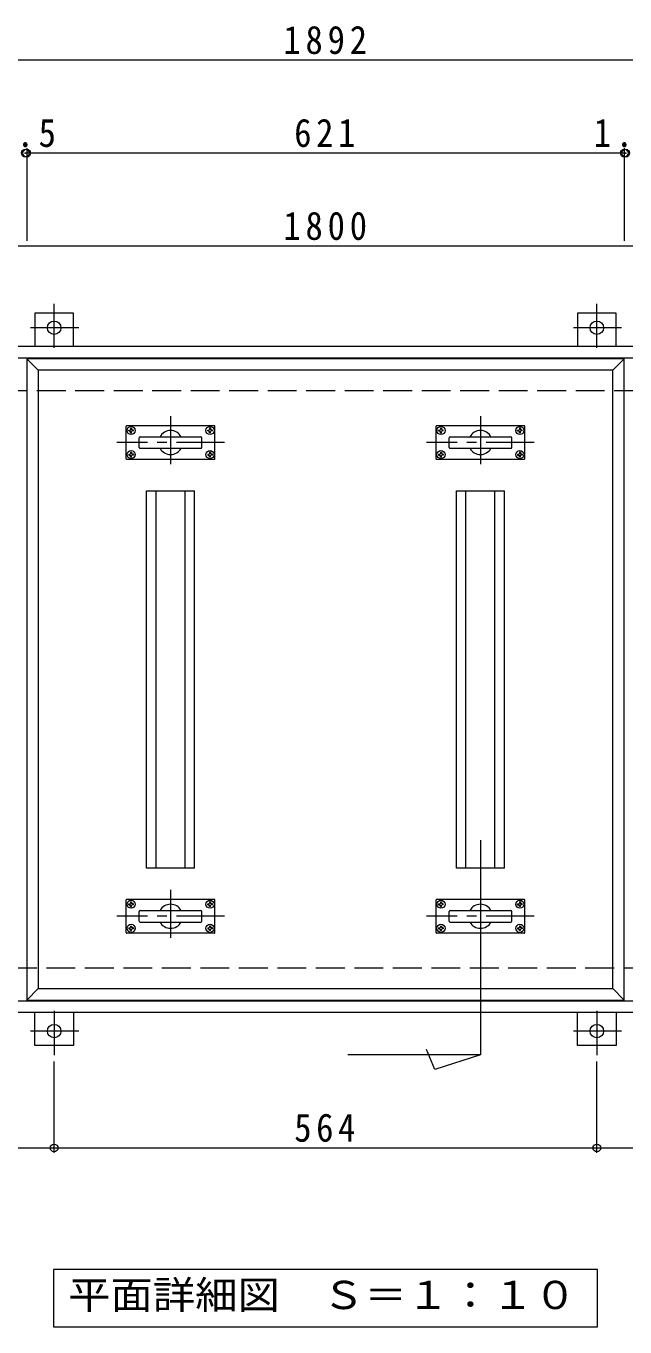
# Model space of a CAD drawing. Units: millimetres at full size, sheet at 1:10. Extents: x -2448 to 2271, y -1952 to 1652.
# Drawn here: x -1471 to -848, y -130 to 1221 of the extents above; entities that cross this region are included whole.
import ezdxf
from ezdxf.enums import TextEntityAlignment as Align

# ---------------------------------------------------------------- set-up
doc = ezdxf.new("R2010")
doc.units = ezdxf.units.MM
doc.header["$LTSCALE"] = 10
doc.header["$PDMODE"] = 32
doc.header["$PDSIZE"] = 8
doc.linetypes.add('CHAIN1', pattern=[8, 5, -1, 1, -1])
doc.linetypes.add('DASHED3', pattern=[4, 3, -1])
for name, color, linetype, lineweight in [('C-1', 2, 'Continuous', 9), ('C-2', 3, 'Continuous', 9), ('C-4', 7, 'Continuous', 9), ('C-5', 7, 'Continuous', 9), ('C-6', 6, 'Continuous', 5), ('C-A', 2, 'Continuous', 9)]:
    doc.layers.add(name, color=color, linetype=linetype, lineweight=lineweight)
doc.styles.add('ＭＳ ゴシック', font='')
doc.styles.get('ＭＳ ゴシック').set_extended_font_data('MS Gothic')

msp = doc.modelspace()

# ---------------------------------------------------------------- linework, layer by layer
at = {"layer": 'C-1', "linetype": 'CHAIN1'}
for p, q in [((-1441.42, 886.29), (-1441.42, 932.16)), ((-877.42, 886.29), (-877.42, 932.16)), ((-1415.85, 907.26), (-1467.45, 907.26)), ((-851.85, 907.26), (-903.45, 907.26)), ((-1441.42, 197.84), (-1441.42, 151.97)), ((-877.42, 197.84), (-877.42, 151.97)), ((-1415.85, 176.86), (-1467.45, 176.86)), ((-851.85, 176.86), (-903.45, 176.86))]:
    msp.add_line(p, q, dxfattribs=at)
at = {"layer": 'C-1'}
for p, q in [((-1421.42, 888.06), (-1421.42, 922.26)), ((-857.42, 888.06), (-857.42, 922.26)), ((-2105.42, 888.06), (-213.42, 888.06)), ((-2093.42, 876.06), (-225.42, 876.06)), ((-225.42, 208.06), (-2093.42, 208.06)), ((-213.42, 196.06), (-2105.42, 196.06)), ((-1461.42, 161.86), (-1461.42, 196.06)), ((-1421.42, 196.06), (-1421.42, 161.86)), ((-897.42, 161.86), (-897.42, 196.06)), ((-857.42, 196.06), (-857.42, 161.86)), ((-1421.42, 161.86), (-1461.42, 161.86)), ((-857.42, 161.86), (-897.42, 161.86))]:
    msp.add_line(p, q, dxfattribs=at)
at = {"layer": 'C-1', "linetype": 'DASHED3'}
for p, q in [((-2059.42, 842.06), (-259.42, 842.06)), ((-259.42, 242.06), (-2059.42, 242.06))]:
    msp.add_line(p, q, dxfattribs=at)
at = {"layer": 'C-1'}
for points in [[(-1421.42, 922.26), (-1461.42, 922.26), (-1461.42, 888.06)], [(-857.42, 922.26), (-897.42, 922.26), (-897.42, 888.06)]]:
    msp.add_lwpolyline(points, dxfattribs=at)
at = {"layer": 'C-1', "color": 7}
msp.add_lwpolyline([(-1441.95, -70.83), (-1441.95, -130.44), (-876.89, -130.44), (-876.89, -70.83)], close=True, dxfattribs=at)
at = {"layer": 'C-1'}
for centre in [(-1441.42, 907.26), (-877.42, 907.26), (-1441.42, 176.86), (-877.42, 176.86)]:
    msp.add_circle(centre, 7, dxfattribs=at)
at = {"layer": 'C-2'}
for p, q in [((-848.92, 875.06), (-1469.92, 875.06)), ((-1469.92, 875.06), (-1469.92, 209.06)), ((-1457.92, 863.06), (-1469.92, 875.06)), ((-860.92, 863.06), (-848.92, 875.06)), ((-848.92, 209.06), (-848.92, 875.06)), ((-860.92, 863.06), (-1457.92, 863.06)), ((-1457.92, 863.06), (-1457.92, 221.06)), ((-860.92, 221.06), (-860.92, 863.06)), ((-1469.92, 209.06), (-1457.92, 221.06)), ((-1457.92, 221.06), (-860.92, 221.06)), ((-860.92, 221.06), (-848.92, 209.06)), ((-1469.92, 209.06), (-848.92, 209.06))]:
    msp.add_line(p, q, dxfattribs=at)
at = {"layer": 'C-4'}
for p, q in [((-213.42, 1185.13), (-2105.42, 1185.13)), ((-1469.92, 1088.6), (-1471.42, 1088.6)), ((-1469.92, 1093.6), (-1469.92, 997.7)), ((-848.92, 1088.6), (-1469.92, 1088.6)), ((-848.92, 1093.6), (-848.92, 997.7)), ((-847.42, 1088.6), (-848.92, 1088.6)), ((-259.42, 992.06), (-2059.42, 992.06)), ((-1441.42, 50.52), (-1441.42, 145.32)), ((-877.42, 50.52), (-877.42, 145.32)), ((-2005.42, 55.52), (-1441.42, 55.52)), ((-1441.42, 55.52), (-877.42, 55.52)), ((-877.42, 55.52), (-313.42, 55.52))]:
    msp.add_line(p, q, dxfattribs=at)
for p in [(-1471.42, 1088.6), (-1469.92, 1088.6), (-848.92, 1088.6), (-847.42, 1088.6), (-1441.42, 55.52), (-877.42, 55.52)]:
    msp.add_point(p, dxfattribs=at)
at = {"layer": 'C-5'}
for points in [[(-998.23, 375.17), (-998.23, 152.2), (-1136.07, 152.2)], [(-998.23, 152.2), (-1045.84, 136.99), (-1054.48, 157.68)]]:
    msp.add_lwpolyline(points, dxfattribs=at)
at = {"layer": 'C-6'}
for p, q in [((-1345.42, 346.06), (-1345.42, 738.06)), ((-1345.42, 738.06), (-1295.42, 738.06)), ((-1335.42, 346.06), (-1335.42, 738.06)), ((-1305.42, 346.06), (-1305.42, 738.06)), ((-1295.42, 346.06), (-1295.42, 738.06)), ((-1023.42, 346.06), (-1023.42, 738.06)), ((-1023.42, 738.06), (-973.42, 738.06)), ((-1013.42, 346.06), (-1013.42, 738.06)), ((-983.42, 346.06), (-983.42, 738.06)), ((-973.42, 346.06), (-973.42, 738.06)), ((-1295.42, 346.06), (-1345.42, 346.06)), ((-973.42, 346.06), (-1023.42, 346.06))]:
    msp.add_line(p, q, dxfattribs=at)
at = {"layer": 'C-A', "linetype": 'CHAIN1'}
for p, q in [((-1320.42, 815.56), (-1320.42, 760.56)), ((-998.42, 815.56), (-998.42, 760.56)), ((-1264.42, 788.06), (-1376.42, 788.06)), ((-942.42, 788.06), (-1054.42, 788.06)), ((-1320.42, 323.56), (-1320.42, 268.56)), ((-998.42, 323.56), (-998.42, 268.56)), ((-1264.42, 296.06), (-1376.42, 296.06)), ((-942.42, 296.06), (-1054.42, 296.06))]:
    msp.add_line(p, q, dxfattribs=at)
at = {"layer": 'C-A', "color": 3}
for p, q in [((-1366.42, 771.06), (-1366.42, 805.06)), ((-1274.92, 805.56), (-1365.92, 805.56)), ((-1274.42, 771.06), (-1274.42, 805.06)), ((-1044.42, 771.06), (-1044.42, 805.06)), ((-952.92, 805.56), (-1043.92, 805.56)), ((-952.42, 771.06), (-952.42, 805.06)), ((-1352.92, 783.06), (-1352.92, 793.06)), ((-1351.92, 794.06), (-1288.92, 794.06)), ((-1287.92, 783.06), (-1287.92, 793.06)), ((-1030.92, 783.06), (-1030.92, 793.06)), ((-1029.92, 794.06), (-966.92, 794.06)), ((-965.92, 783.06), (-965.92, 793.06)), ((-1274.92, 770.56), (-1365.92, 770.56)), ((-1351.92, 782.06), (-1288.92, 782.06)), ((-952.92, 770.56), (-1043.92, 770.56)), ((-1029.92, 782.06), (-966.92, 782.06)), ((-1366.42, 279.06), (-1366.42, 313.06)), ((-1274.92, 313.56), (-1365.92, 313.56)), ((-1274.42, 279.06), (-1274.42, 313.06)), ((-1044.42, 279.06), (-1044.42, 313.06)), ((-952.92, 313.56), (-1043.92, 313.56)), ((-952.42, 279.06), (-952.42, 313.06)), ((-1352.92, 291.06), (-1352.92, 301.06)), ((-1351.92, 302.06), (-1288.92, 302.06)), ((-1287.92, 291.06), (-1287.92, 301.06)), ((-1030.92, 291.06), (-1030.92, 301.06)), ((-1029.92, 302.06), (-966.92, 302.06)), ((-965.92, 291.06), (-965.92, 301.06)), ((-1351.92, 290.06), (-1288.92, 290.06)), ((-1029.92, 290.06), (-966.92, 290.06)), ((-1274.92, 278.56), (-1365.92, 278.56)), ((-952.92, 278.56), (-1043.92, 278.56))]:
    msp.add_line(p, q, dxfattribs=at)
at = {"layer": 'C-A'}
for p, q in [((-1363.82, 800.07), (-1362.67, 800.05)), ((-1362.67, 801.08), (-1362.17, 801.32)), ((-1362.67, 800.05), (-1362.17, 799.81)), ((-1361.94, 801.81), (-1362.17, 801.32)), ((-1361.94, 799.32), (-1362.17, 799.81)), ((-1361.92, 802.96), (-1361.94, 801.81)), ((-1361.92, 798.16), (-1361.94, 799.32)), ((-1361.92, 798.16), (-1360.92, 798.16)), ((-1360.92, 798.16), (-1360.9, 799.32)), ((-1360.9, 801.81), (-1360.67, 801.32)), ((-1360.9, 799.32), (-1360.67, 799.81)), ((-1360.17, 801.08), (-1360.67, 801.32)), ((-1360.17, 800.05), (-1360.67, 799.81)), ((-1359.02, 800.07), (-1360.17, 800.05)), ((-1281.82, 800.07), (-1280.67, 800.05)), ((-1280.67, 801.08), (-1280.17, 801.32)), ((-1280.67, 800.05), (-1280.17, 799.81)), ((-1279.94, 801.81), (-1280.17, 801.32)), ((-1279.94, 799.32), (-1280.17, 799.81)), ((-1279.92, 798.16), (-1279.94, 799.32)), ((-1278.92, 798.16), (-1279.92, 798.16)), ((-1278.92, 802.96), (-1278.9, 801.81)), ((-1278.92, 798.16), (-1278.9, 799.32)), ((-1278.9, 801.81), (-1278.67, 801.32)), ((-1278.9, 799.32), (-1278.67, 799.81)), ((-1278.17, 801.08), (-1278.67, 801.32)), ((-1278.17, 800.05), (-1278.67, 799.81)), ((-1277.02, 800.07), (-1278.17, 800.05)), ((-1041.82, 800.07), (-1040.67, 800.05)), ((-1040.67, 801.08), (-1040.17, 801.32)), ((-1040.67, 800.05), (-1040.17, 799.81)), ((-1039.94, 801.81), (-1040.17, 801.32)), ((-1039.94, 799.32), (-1040.17, 799.81)), ((-1039.92, 802.96), (-1039.94, 801.81)), ((-1039.92, 798.16), (-1039.94, 799.32)), ((-1039.92, 798.16), (-1038.92, 798.16)), ((-1038.92, 798.16), (-1038.9, 799.32)), ((-1038.9, 801.81), (-1038.67, 801.32)), ((-1038.9, 799.32), (-1038.67, 799.81)), ((-1038.17, 801.08), (-1038.67, 801.32)), ((-1038.17, 800.05), (-1038.67, 799.81)), ((-1037.02, 800.07), (-1038.17, 800.05)), ((-959.82, 800.07), (-958.67, 800.05)), ((-958.67, 801.08), (-958.17, 801.32)), ((-958.67, 800.05), (-958.17, 799.81)), ((-957.94, 801.81), (-958.17, 801.32)), ((-957.94, 799.32), (-958.17, 799.81)), ((-957.92, 798.16), (-957.94, 799.32)), ((-956.92, 798.16), (-957.92, 798.16)), ((-956.92, 802.96), (-956.9, 801.81)), ((-956.92, 798.16), (-956.9, 799.32)), ((-956.9, 801.81), (-956.67, 801.32)), ((-956.9, 799.32), (-956.67, 799.81)), ((-956.17, 801.08), (-956.67, 801.32)), ((-956.17, 800.05), (-956.67, 799.81)), ((-955.02, 800.07), (-956.17, 800.05)), ((-1363.82, 776.06), (-1362.67, 776.08)), ((-1362.67, 776.08), (-1362.17, 776.32)), ((-1362.67, 775.05), (-1362.17, 774.81)), ((-1361.94, 776.81), (-1362.17, 776.32)), ((-1361.94, 774.32), (-1362.17, 774.81)), ((-1361.92, 777.96), (-1361.94, 776.81)), ((-1361.92, 773.17), (-1361.94, 774.32)), ((-1361.92, 777.96), (-1360.92, 777.96)), ((-1360.92, 777.96), (-1360.9, 776.81)), ((-1360.9, 776.81), (-1360.67, 776.32)), ((-1360.9, 774.32), (-1360.67, 774.81)), ((-1360.17, 776.08), (-1360.67, 776.32)), ((-1360.17, 775.05), (-1360.67, 774.81)), ((-1359.02, 776.06), (-1360.17, 776.08)), ((-1281.82, 776.06), (-1280.67, 776.08)), ((-1280.67, 776.08), (-1280.17, 776.32)), ((-1280.67, 775.05), (-1280.17, 774.81)), ((-1279.94, 776.81), (-1280.17, 776.32)), ((-1279.94, 774.32), (-1280.17, 774.81)), ((-1279.92, 777.96), (-1279.94, 776.81)), ((-1278.92, 777.96), (-1279.92, 777.96)), ((-1278.92, 777.96), (-1278.9, 776.81)), ((-1278.92, 773.17), (-1278.9, 774.32)), ((-1278.9, 776.81), (-1278.67, 776.32)), ((-1278.9, 774.32), (-1278.67, 774.81)), ((-1278.17, 776.08), (-1278.67, 776.32)), ((-1278.17, 775.05), (-1278.67, 774.81)), ((-1277.02, 776.06), (-1278.17, 776.08)), ((-1041.82, 776.06), (-1040.67, 776.08)), ((-1040.67, 776.08), (-1040.17, 776.32)), ((-1040.67, 775.05), (-1040.17, 774.81)), ((-1039.94, 776.81), (-1040.17, 776.32)), ((-1039.94, 774.32), (-1040.17, 774.81)), ((-1039.92, 777.96), (-1039.94, 776.81)), ((-1039.92, 773.17), (-1039.94, 774.32)), ((-1039.92, 777.96), (-1038.92, 777.96)), ((-1038.92, 777.96), (-1038.9, 776.81)), ((-1038.9, 776.81), (-1038.67, 776.32)), ((-1038.9, 774.32), (-1038.67, 774.81)), ((-1038.17, 776.08), (-1038.67, 776.32)), ((-1038.17, 775.05), (-1038.67, 774.81)), ((-1037.02, 776.06), (-1038.17, 776.08)), ((-959.82, 776.06), (-958.67, 776.08)), ((-958.67, 776.08), (-958.17, 776.32)), ((-958.67, 775.05), (-958.17, 774.81)), ((-957.94, 776.81), (-958.17, 776.32)), ((-957.94, 774.32), (-958.17, 774.81)), ((-957.92, 777.96), (-957.94, 776.81)), ((-956.92, 777.96), (-957.92, 777.96)), ((-956.92, 777.96), (-956.9, 776.81)), ((-956.92, 773.17), (-956.9, 774.32)), ((-956.9, 776.81), (-956.67, 776.32)), ((-956.9, 774.32), (-956.67, 774.81)), ((-956.17, 776.08), (-956.67, 776.32)), ((-956.17, 775.05), (-956.67, 774.81)), ((-955.02, 776.06), (-956.17, 776.08)), ((-1361.92, 310.96), (-1361.94, 309.81)), ((-1361.92, 310.96), (-1360.92, 310.96)), ((-1360.92, 310.96), (-1360.9, 309.81)), ((-1279.92, 310.96), (-1279.94, 309.81)), ((-1278.92, 310.96), (-1279.92, 310.96)), ((-1278.92, 310.96), (-1278.9, 309.81)), ((-1039.92, 310.96), (-1039.94, 309.81)), ((-1039.92, 310.96), (-1038.92, 310.96)), ((-1038.92, 310.96), (-1038.9, 309.81)), ((-957.92, 310.96), (-957.94, 309.81)), ((-956.92, 310.96), (-957.92, 310.96)), ((-956.92, 310.96), (-956.9, 309.81)), ((-1363.82, 309.06), (-1362.67, 309.08)), ((-1363.82, 308.07), (-1363.82, 309.06)), ((-1363.82, 308.07), (-1362.67, 308.05)), ((-1362.67, 309.08), (-1362.17, 309.32)), ((-1362.67, 308.05), (-1362.17, 307.81)), ((-1361.94, 309.81), (-1362.17, 309.32)), ((-1361.94, 307.32), (-1362.17, 307.81)), ((-1361.92, 306.16), (-1361.94, 307.32)), ((-1360.9, 309.81), (-1360.67, 309.32)), ((-1360.9, 307.32), (-1360.67, 307.81)), ((-1360.17, 309.08), (-1360.67, 309.32)), ((-1360.17, 308.05), (-1360.67, 307.81)), ((-1359.02, 309.06), (-1360.17, 309.08)), ((-1359.02, 308.07), (-1360.17, 308.05)), ((-1359.02, 308.07), (-1359.02, 309.06)), ((-1281.82, 309.06), (-1280.67, 309.08)), ((-1281.82, 308.07), (-1281.82, 309.06)), ((-1281.82, 308.07), (-1280.67, 308.05)), ((-1280.67, 309.08), (-1280.17, 309.32)), ((-1280.67, 308.05), (-1280.17, 307.81)), ((-1279.94, 309.81), (-1280.17, 309.32)), ((-1279.94, 307.32), (-1280.17, 307.81)), ((-1278.92, 306.16), (-1278.9, 307.32)), ((-1278.9, 309.81), (-1278.67, 309.32)), ((-1278.9, 307.32), (-1278.67, 307.81)), ((-1278.17, 309.08), (-1278.67, 309.32)), ((-1278.17, 308.05), (-1278.67, 307.81)), ((-1277.02, 309.06), (-1278.17, 309.08)), ((-1277.02, 308.07), (-1278.17, 308.05)), ((-1277.02, 308.07), (-1277.02, 309.06)), ((-1041.82, 309.06), (-1040.67, 309.08)), ((-1041.82, 308.07), (-1041.82, 309.06)), ((-1041.82, 308.07), (-1040.67, 308.05)), ((-1040.67, 309.08), (-1040.17, 309.32)), ((-1040.67, 308.05), (-1040.17, 307.81)), ((-1039.94, 309.81), (-1040.17, 309.32)), ((-1039.94, 307.32), (-1040.17, 307.81)), ((-1039.92, 306.16), (-1039.94, 307.32)), ((-1038.9, 309.81), (-1038.67, 309.32)), ((-1038.9, 307.32), (-1038.67, 307.81)), ((-1038.17, 309.08), (-1038.67, 309.32)), ((-1038.17, 308.05), (-1038.67, 307.81)), ((-1037.02, 309.06), (-1038.17, 309.08)), ((-1037.02, 308.07), (-1038.17, 308.05)), ((-1037.02, 308.07), (-1037.02, 309.06)), ((-959.82, 309.06), (-958.67, 309.08)), ((-959.82, 308.07), (-959.82, 309.06)), ((-959.82, 308.07), (-958.67, 308.05)), ((-958.67, 309.08), (-958.17, 309.32)), ((-958.67, 308.05), (-958.17, 307.81)), ((-957.94, 309.81), (-958.17, 309.32)), ((-957.94, 307.32), (-958.17, 307.81)), ((-956.92, 306.16), (-956.9, 307.32)), ((-956.9, 309.81), (-956.67, 309.32)), ((-956.9, 307.32), (-956.67, 307.81)), ((-956.17, 309.08), (-956.67, 309.32)), ((-956.17, 308.05), (-956.67, 307.81)), ((-955.02, 309.06), (-956.17, 309.08)), ((-955.02, 308.07), (-956.17, 308.05)), ((-955.02, 308.07), (-955.02, 309.06)), ((-1363.82, 284.06), (-1362.67, 284.08)), ((-1363.82, 284.06), (-1363.82, 283.07)), ((-1362.67, 284.08), (-1362.17, 284.32)), ((-1361.94, 284.81), (-1362.17, 284.32)), ((-1361.92, 285.96), (-1361.94, 284.81)), ((-1360.9, 284.81), (-1360.67, 284.32)), ((-1360.17, 284.08), (-1360.67, 284.32)), ((-1359.02, 284.06), (-1360.17, 284.08)), ((-1359.02, 284.06), (-1359.02, 283.07)), ((-1281.82, 284.06), (-1280.67, 284.08)), ((-1281.82, 284.06), (-1281.82, 283.07)), ((-1280.67, 284.08), (-1280.17, 284.32)), ((-1279.94, 284.81), (-1280.17, 284.32)), ((-1278.92, 285.96), (-1278.9, 284.81)), ((-1278.9, 284.81), (-1278.67, 284.32)), ((-1278.17, 284.08), (-1278.67, 284.32)), ((-1277.02, 284.06), (-1278.17, 284.08)), ((-1277.02, 284.06), (-1277.02, 283.07)), ((-1041.82, 284.06), (-1040.67, 284.08)), ((-1041.82, 284.06), (-1041.82, 283.07)), ((-1040.67, 284.08), (-1040.17, 284.32)), ((-1039.94, 284.81), (-1040.17, 284.32)), ((-1039.92, 285.96), (-1039.94, 284.81)), ((-1038.9, 284.81), (-1038.67, 284.32)), ((-1038.17, 284.08), (-1038.67, 284.32)), ((-1037.02, 284.06), (-1038.17, 284.08)), ((-1037.02, 284.06), (-1037.02, 283.07)), ((-959.82, 284.06), (-958.67, 284.08)), ((-959.82, 284.06), (-959.82, 283.07)), ((-958.67, 284.08), (-958.17, 284.32)), ((-957.94, 284.81), (-958.17, 284.32)), ((-956.92, 285.96), (-956.9, 284.81)), ((-956.9, 284.81), (-956.67, 284.32)), ((-956.17, 284.08), (-956.67, 284.32)), ((-955.02, 284.06), (-956.17, 284.08)), ((-955.02, 284.06), (-955.02, 283.07)), ((-1363.82, 283.07), (-1362.67, 283.05)), ((-1362.67, 283.05), (-1362.17, 282.81)), ((-1361.94, 282.32), (-1362.17, 282.81)), ((-1361.92, 281.16), (-1361.94, 282.32)), ((-1361.92, 281.16), (-1360.92, 281.16)), ((-1360.92, 281.16), (-1360.9, 282.32)), ((-1360.9, 282.32), (-1360.67, 282.81)), ((-1360.17, 283.05), (-1360.67, 282.81)), ((-1359.02, 283.07), (-1360.17, 283.05)), ((-1281.82, 283.07), (-1280.67, 283.05)), ((-1280.67, 283.05), (-1280.17, 282.81)), ((-1279.94, 282.32), (-1280.17, 282.81)), ((-1279.92, 281.16), (-1279.94, 282.32)), ((-1278.92, 281.16), (-1279.92, 281.16)), ((-1278.92, 281.16), (-1278.9, 282.32)), ((-1278.9, 282.32), (-1278.67, 282.81)), ((-1278.17, 283.05), (-1278.67, 282.81)), ((-1277.02, 283.07), (-1278.17, 283.05)), ((-1041.82, 283.07), (-1040.67, 283.05)), ((-1040.67, 283.05), (-1040.17, 282.81)), ((-1039.94, 282.32), (-1040.17, 282.81)), ((-1039.92, 281.16), (-1039.94, 282.32)), ((-1039.92, 281.16), (-1038.92, 281.16)), ((-1038.92, 281.16), (-1038.9, 282.32)), ((-1038.9, 282.32), (-1038.67, 282.81)), ((-1038.17, 283.05), (-1038.67, 282.81)), ((-1037.02, 283.07), (-1038.17, 283.05)), ((-959.82, 283.07), (-958.67, 283.05)), ((-958.67, 283.05), (-958.17, 282.81)), ((-957.94, 282.32), (-958.17, 282.81)), ((-957.92, 281.16), (-957.94, 282.32)), ((-956.92, 281.16), (-957.92, 281.16)), ((-956.92, 281.16), (-956.9, 282.32)), ((-956.9, 282.32), (-956.67, 282.81)), ((-956.17, 283.05), (-956.67, 282.81)), ((-955.02, 283.07), (-956.17, 283.05))]:
    msp.add_line(p, q, dxfattribs=at)
for points in [[(-1363.82, 800.07), (-1363.82, 801.06), (-1362.67, 801.08)], [(-1361.92, 802.96), (-1360.92, 802.96), (-1360.9, 801.81)], [(-1359.02, 800.07), (-1359.02, 801.06), (-1360.17, 801.08)], [(-1281.82, 800.07), (-1281.82, 801.06), (-1280.67, 801.08)], [(-1278.92, 802.96), (-1279.92, 802.96), (-1279.94, 801.81)], [(-1277.02, 800.07), (-1277.02, 801.06), (-1278.17, 801.08)], [(-1041.82, 800.07), (-1041.82, 801.06), (-1040.67, 801.08)], [(-1039.92, 802.96), (-1038.92, 802.96), (-1038.9, 801.81)], [(-1037.02, 800.07), (-1037.02, 801.06), (-1038.17, 801.08)], [(-959.82, 800.07), (-959.82, 801.06), (-958.67, 801.08)], [(-956.92, 802.96), (-957.92, 802.96), (-957.94, 801.81)], [(-955.02, 800.07), (-955.02, 801.06), (-956.17, 801.08)], [(-1363.82, 776.06), (-1363.82, 775.07), (-1362.67, 775.05)], [(-1361.92, 773.17), (-1360.92, 773.17), (-1360.9, 774.32)], [(-1359.02, 776.06), (-1359.02, 775.07), (-1360.17, 775.05)], [(-1281.82, 776.06), (-1281.82, 775.07), (-1280.67, 775.05)], [(-1278.92, 773.17), (-1279.92, 773.17), (-1279.94, 774.32)], [(-1277.02, 776.06), (-1277.02, 775.07), (-1278.17, 775.05)], [(-1041.82, 776.06), (-1041.82, 775.07), (-1040.67, 775.05)], [(-1039.92, 773.17), (-1038.92, 773.17), (-1038.9, 774.32)], [(-1037.02, 776.06), (-1037.02, 775.07), (-1038.17, 775.05)], [(-959.82, 776.06), (-959.82, 775.07), (-958.67, 775.05)], [(-956.92, 773.17), (-957.92, 773.17), (-957.94, 774.32)], [(-955.02, 776.06), (-955.02, 775.07), (-956.17, 775.05)], [(-1361.92, 306.16), (-1360.92, 306.16), (-1360.9, 307.32)], [(-1278.92, 306.16), (-1279.92, 306.16), (-1279.94, 307.32)], [(-1039.92, 306.16), (-1038.92, 306.16), (-1038.9, 307.32)], [(-956.92, 306.16), (-957.92, 306.16), (-957.94, 307.32)], [(-1361.92, 285.96), (-1360.92, 285.96), (-1360.9, 284.81)], [(-1278.92, 285.96), (-1279.92, 285.96), (-1279.94, 284.81)], [(-1039.92, 285.96), (-1038.92, 285.96), (-1038.9, 284.81)], [(-956.92, 285.96), (-957.92, 285.96), (-957.94, 284.81)]]:
    msp.add_lwpolyline(points, dxfattribs=at)
for centre in [(-1361.42, 800.56), (-1279.42, 800.56), (-1039.42, 800.56), (-957.42, 800.56), (-1361.42, 775.56), (-1279.42, 775.56), (-1039.42, 775.56), (-957.42, 775.56), (-1361.42, 308.56), (-1279.42, 308.56), (-1039.42, 308.56), (-957.42, 308.56), (-1361.42, 283.56), (-1279.42, 283.56), (-1039.42, 283.56), (-957.42, 283.56)]:
    msp.add_circle(centre, 4.2, dxfattribs=at)
at = {"layer": 'C-A', "color": 3}
for centre, radius, start, end in [((-1365.92, 805.06), 0.5, 90, 180), ((-1320.42, 788.06), 12.5, 28.68498, 151.31502), ((-1274.92, 805.06), 0.5, 0, 90), ((-1043.92, 805.06), 0.5, 90, 180), ((-998.42, 788.06), 12.5, 28.68498, 151.31502), ((-952.92, 805.06), 0.5, 0, 90), ((-1351.92, 793.06), 1, 90, 180), ((-1288.92, 793.06), 1, 0, 90), ((-1029.92, 793.06), 1, 90, 180), ((-966.92, 793.06), 1, 0, 90), ((-1365.92, 771.06), 0.5, 180, 270), ((-1351.92, 783.06), 1, 180, 270), ((-1320.42, 788.06), 12.5, 208.68561, 331.31439), ((-1288.92, 783.06), 1, 270, 0), ((-1274.92, 771.06), 0.5, 270, 0), ((-1043.92, 771.06), 0.5, 180, 270), ((-1029.92, 783.06), 1, 180, 270), ((-998.42, 788.06), 12.5, 208.68561, 331.31439), ((-966.92, 783.06), 1, 270, 0), ((-952.92, 771.06), 0.5, 270, 0), ((-1365.92, 313.06), 0.5, 90, 180), ((-1274.92, 313.06), 0.5, 0, 90), ((-1043.92, 313.06), 0.5, 90, 180), ((-952.92, 313.06), 0.5, 0, 90), ((-1351.92, 301.06), 1, 90, 180), ((-1320.42, 296.06), 12.5, 28.68498, 151.31502), ((-1288.92, 301.06), 1, 0, 90), ((-1029.92, 301.06), 1, 90, 180), ((-998.42, 296.06), 12.5, 28.68498, 151.31502), ((-966.92, 301.06), 1, 0, 90), ((-1351.92, 291.06), 1, 180, 270), ((-1320.42, 296.06), 12.5, 208.68561, 331.31439), ((-1288.92, 291.06), 1, 270, 0), ((-1029.92, 291.06), 1, 180, 270), ((-998.42, 296.06), 12.5, 208.68561, 331.31439), ((-966.92, 291.06), 1, 270, 0), ((-1365.92, 279.06), 0.5, 180, 270), ((-1274.92, 279.06), 0.5, 270, 0), ((-1043.92, 279.06), 0.5, 180, 270), ((-952.92, 279.06), 0.5, 270, 0)]:
    msp.add_arc(centre, radius, start, end, dxfattribs=at)

# ---------------------------------------------------------------- texts
at = {"layer": 'C-1', "style": 'ＭＳ ゴシック', "width": 1.1}
msp.add_text('平面詳細図\u3000Ｓ＝１：１０', height=29.33, dxfattribs=at).set_placement((-1426.92, -120.63), align=Align.BOTTOM_LEFT)
at = {"layer": 'C-4', "color": 2, "char_height": 29.33, "attachment_point": 7, "style": 'ＭＳ ゴシック'}
for s, insert in [('\\T1.28;\\W0.9;1892', (-1203.17, 1191.13)), ('\\T1.27;\\W0.9;1.5', (-1503.17, 1094.6)), ('\\T1.27;\\W0.9;621', (-1191.92, 1094.6)), ('\\T1.27;\\W0.9;1.5', (-880.67, 1094.6)), ('\\T1.28;\\W0.9;1800', (-1203.17, 998.06)), ('\\T1.27;\\W0.9;564', (-1191.92, 61.52))]:
    msp.add_mtext(s, dxfattribs=dict(at, insert=insert))

doc.saveas('drawing.dxf')
